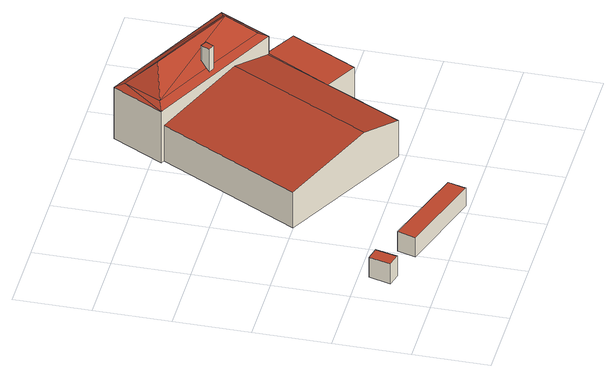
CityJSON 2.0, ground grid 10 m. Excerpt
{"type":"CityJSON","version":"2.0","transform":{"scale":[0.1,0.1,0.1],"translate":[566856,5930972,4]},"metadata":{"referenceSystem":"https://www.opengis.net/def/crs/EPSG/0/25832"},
"CityObjects":{
"building1":{"type":"Building","attributes":{"Grundfläche 2D":"5.382414","Grundhöhe NN":"7.020"},"geometry":[{"type":"Solid","lod":"3","boundaries":[[[[0,1,2,3]],[[4,5,3,2]],[[5,6,0,3]],[[6,7,1,0]],[[7,4,2,1]],[[7,6,5,4]]]],"semantics":{"surfaces":[{"type":"RoofSurface"},{"type":"WallSurface"},{"type":"GroundSurface"}],"values":[[0,1,1,1,1,2]]}}]},
"building2":{"type":"Building","attributes":{"Grundfläche 2D":"29.603892","Grundhöhe NN":"5.625"},"geometry":[{"type":"Solid","lod":"3","boundaries":[[[[8,9,10,11]],[[12,13,11,10]],[[13,14,8,11]],[[14,15,9,8]],[[15,12,10,9]],[[15,14,13,12]]]],"semantics":{"surfaces":[{"type":"RoofSurface"},{"type":"WallSurface"},{"type":"GroundSurface"}],"values":[[0,1,1,1,1,2]]}}]},
"building3":{"type":"Building","attributes":{"Grundfläche 2D":"6.384338","Grundhöhe NN":"4.922"},"geometry":[{"type":"Solid","lod":"3","boundaries":[[[[16,17,18,19]],[[20,21,19,18]],[[21,22,16,19]],[[22,23,17,16]],[[23,20,18,17]],[[23,22,21,20]]]],"semantics":{"surfaces":[{"type":"RoofSurface"},{"type":"WallSurface"},{"type":"GroundSurface"}],"values":[[0,1,1,1,1,2]]}}]},
"building4":{"type":"Building","attributes":{"Grundfläche 2D":"620.178525","Grundhöhe NN":"4.922"},"children":["building4-1"],"geometry":[{"type":"Solid","lod":"3","boundaries":[[[[24,25,26,27,28]],[[29,27,26]],[[29,30,31,27]],[[32,31,30]],[[33,34,35,24,28,36,37,38,32]],[[38,31,32]],[[28,39,38,37,36]],[[27,39,28]],[[31,39,27]],[[40,39,31]],[[38,40,31]],[[38,39,40]],[[41,42,43,44]],[[45,46,47,48,49]],[[50,48,47]],[[51,52,53,54]],[[54,53,55,48,50]],[[41,44,56,57]],[[42,41,57,58]],[[43,42,58,59]],[[60,26,25,24,47,46,61]],[[43,59,62,30,29,26,60,56,44]],[[32,30,62,63]],[[50,47,24,35,34,33,32,63,64,51,54]],[[49,48,65,66]],[[45,49,66,67]],[[46,45,67,61]],[[52,51,64,68]],[[55,53,52,68,69]],[[55,69,65,48]],[[69,68,64,63,62,59,58,57,56,60,61,67,66,65]]]],"semantics":{"surfaces":[{"type":"RoofSurface"},{"type":"WallSurface"},{"type":"GroundSurface"}],"values":[[0,0,0,0,0,0,0,0,0,0,0,0,0,0,0,0,0,1,1,1,1,1,1,1,1,1,1,1,1,1,2]]}}]},
"building4-1":{"type":"BuildingInstallation","parents":["building4"],"geometry":[{"type":"MultiSurface","lod":"3","boundaries":[[[70,71,72,73]],[[74,75,71,70]],[[36,76,72,71,75]],[[76,77,73,72]],[[37,74,70,73,77]]],"semantics":{"surfaces":[{"type":"RoofSurface"},{"type":"WallSurface"}],"values":[0,1,1,1,1]}}]}
},
"vertices":[
[34,77,60],[17,81,60],[9,52,60],[27,48,60],[9,52,30],[27,48,30],[34,77,30],[17,81,30],
[213,28,43],[97,64,45],[89,40,45],[206,4,43],[89,40,16],[206,4,16],[213,28,16],[97,64,16],
[342,146,36],[325,156,36],[309,127,38],[325,117,38],[309,127,9],[325,117,9],[342,146,9],[325,156,9],
[396,295,89],[397,298,89],[431,363,89],[418,357,95],[392,308,95],[315,424,87],[254,456,86],[257,443,92],[218,388,86],[222,386,86],[339,325,88],[394,296,89],[315,349,94],[308,353,94],[231,393,92],[381,346,122],[268,405,122],[376,406,40],[321,435,40],[315,424,41],[370,395,41],[440,275,62],[397,298,63],[396,295,63],[349,210,63],[393,187,62],[394,296,63],[222,386,63],[123,201,63],[241,139,80],[339,325,80],[297,110,63],[370,395,9],[376,406,9],[321,435,9],[315,424,9],[431,363,9],[397,298,9],[254,456,9],[218,388,9],[222,386,9],[349,210,9],[393,187,9],[440,275,9],[123,201,9],[297,110,9],
[305,348,125],[313,345,125],[319,356,125],[311,360,125],[305,348,91],[313,345,91],[319,356,102],[311,360,102]
]}
